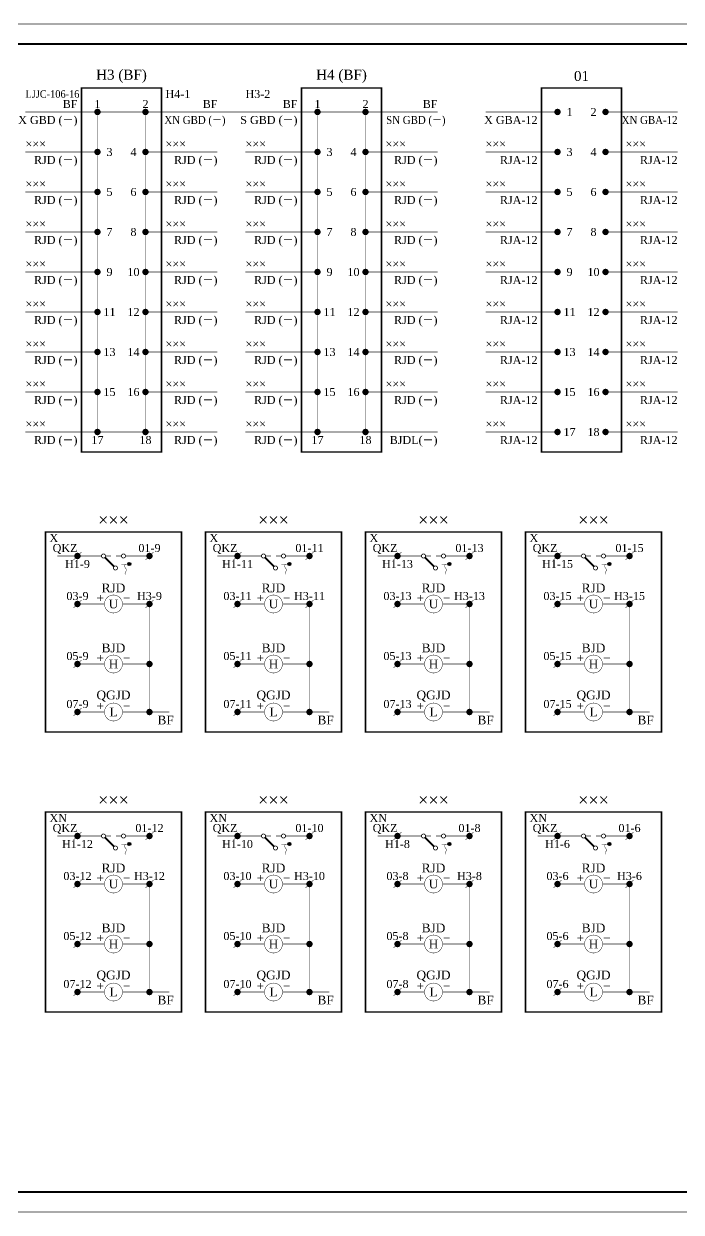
# Model space of a CAD drawing. Extents: x -400 to 380, y -110 to 187.
# Drawn here: x -254.4 to -90.1, y -110.1 to 187.1 of the extents above; entities that cross this region are included whole.
import ezdxf
from ezdxf.enums import TextEntityAlignment as Align

# ---------------------------------------------------------------- set-up
doc = ezdxf.new("R2010")
doc.units = 0
doc.header["$LTSCALE"] = 3
doc.header["$MEASUREMENT"] = 0
doc.linetypes.add('DASHED', pattern=[0.75, 0.5, -0.25])
doc.layers.get('0').update_dxf_attribs({"linetype": 'CONTINUOUS'})
doc.styles.add('CHINESE', font='TIMES.TTF')

msp = doc.modelspace()

# ---------------------------------------------------------------- linework, layer by layer
at = {"color": 8}
for points, const_width in [([(-400, -110), (380, -110), (380, 187), (-400, 187)], 0.1), ([(-375, -105), (375, -105), (375, 182), (-375, 182)], 0.5)]:
    msp.add_lwpolyline(points, close=True, dxfattribs=dict(at, const_width=const_width))
at = {"color": 8, "linetype": 'DASHED', "const_width": 0.4}
for points in [[(-240, 80), (-220, 80), (-220, 171), (-240, 171)], [(-185, 80), (-165, 80), (-165, 171), (-185, 171)], [(-125, 80), (-105, 80), (-105, 171), (-125, 171)], [(-249, 10), (-215, 10), (-215, 60), (-249, 60)], [(-209, 10), (-175, 10), (-175, 60), (-209, 60)], [(-169, 10), (-135, 10), (-135, 60), (-169, 60)], [(-129, 10), (-95, 10), (-95, 60), (-129, 60)], [(-249, -60), (-215, -60), (-215, -10), (-249, -10)], [(-209, -60), (-175, -60), (-175, -10), (-209, -10)], [(-169, -60), (-135, -60), (-135, -10), (-169, -10)], [(-129, -60), (-95, -60), (-95, -10), (-129, -10)]]:
    msp.add_lwpolyline(points, close=True, dxfattribs=at)
at = {"color": 8, "linetype": 'DASHED', "const_width": 0.1}
for points in [[(-236, 165), (-254, 165)], [(-224, 165), (-236, 165)], [(-236, 165), (-236, 85)], [(-202.5, 165), (-224, 165)], [(-224, 85), (-224, 165)], [(-181, 165), (-202.5, 165)], [(-181, 165), (-181, 85)], [(-169, 165), (-181, 165)], [(-151, 165), (-169, 165)], [(-169, 85), (-169, 165)], [(-121, 165), (-139, 165)], [(-91, 165), (-109, 165)], [(-236, 155), (-254, 155)], [(-206, 155), (-224, 155)], [(-181, 155), (-199, 155)], [(-151, 155), (-169, 155)], [(-121, 155), (-139, 155)], [(-91, 155), (-109, 155)], [(-236, 145), (-254, 145)], [(-206, 145), (-224, 145)], [(-181, 145), (-199, 145)], [(-151, 145), (-169, 145)], [(-121, 145), (-139, 145)], [(-91, 145), (-109, 145)], [(-236, 135), (-254, 135)], [(-206, 135), (-224, 135)], [(-181, 135), (-199, 135)], [(-151, 135), (-169, 135)], [(-121, 135), (-139, 135)], [(-91, 135), (-109, 135)], [(-236, 125), (-254, 125)], [(-206, 125), (-224, 125)], [(-181, 125), (-199, 125)], [(-151, 125), (-169, 125)], [(-121, 125), (-139, 125)], [(-91, 125), (-109, 125)], [(-236, 115), (-254, 115)], [(-206, 115), (-224, 115)], [(-181, 115), (-199, 115)], [(-151, 115), (-169, 115)], [(-121, 115), (-139, 115)], [(-91, 115), (-109, 115)], [(-236, 105), (-254, 105)], [(-206, 105), (-224, 105)], [(-181, 105), (-199, 105)], [(-151, 105), (-169, 105)], [(-121, 105), (-139, 105)], [(-91, 105), (-109, 105)], [(-236, 95), (-254, 95)], [(-206, 95), (-224, 95)], [(-181, 95), (-199, 95)], [(-151, 95), (-169, 95)], [(-121, 95), (-139, 95)], [(-91, 95), (-109, 95)], [(-236, 85), (-254, 85)], [(-236, 85), (-224, 85)], [(-206, 85), (-224, 85)], [(-181, 85), (-199, 85)], [(-181, 85), (-169, 85)], [(-121, 85), (-139, 85)], [(-91, 85), (-109, 85)], [(-235, 54), (-246, 54)], [(-223, 54), (-229, 54)], [(-195, 54), (-206, 54)], [(-183, 54), (-189, 54)], [(-155, 54), (-166, 54)], [(-143, 54), (-149, 54)], [(-115, 54), (-126, 54)], [(-103, 54), (-109, 54)], [(-234.25, 42), (-241, 42)], [(-223, 15), (-223, 42), (-229.75, 42)], [(-194.25, 42), (-201, 42)], [(-183, 15), (-183, 42), (-189.75, 42)], [(-154.25, 42), (-161, 42)], [(-143, 15), (-143, 42), (-149.75, 42)], [(-114.25, 42), (-121, 42)], [(-103, 15), (-103, 42), (-109.75, 42)], [(-234.25, 27), (-241, 27)], [(-223, 27), (-229.75, 27)], [(-194.25, 27), (-201, 27)], [(-183, 27), (-189.75, 27)], [(-154.25, 27), (-161, 27)], [(-143, 27), (-149.75, 27)], [(-114.25, 27), (-121, 27)], [(-103, 27), (-109.75, 27)], [(-234.25, 15), (-241, 15)], [(-218, 15), (-229.75, 15)], [(-194.25, 15), (-201, 15)], [(-178, 15), (-189.75, 15)], [(-154.25, 15), (-161, 15)], [(-138, 15), (-149.75, 15)], [(-114.25, 15), (-121, 15)], [(-98, 15), (-109.75, 15)], [(-235, -16), (-246, -16)], [(-223, -16), (-229, -16)], [(-195, -16), (-206, -16)], [(-183, -16), (-189, -16)], [(-155, -16), (-166, -16)], [(-143, -16), (-149, -16)], [(-115, -16), (-126, -16)], [(-103, -16), (-109, -16)], [(-234.25, -28), (-241, -28)], [(-223, -55), (-223, -28), (-229.75, -28)], [(-194.25, -28), (-201, -28)], [(-183, -55), (-183, -28), (-189.75, -28)], [(-154.25, -28), (-161, -28)], [(-143, -55), (-143, -28), (-149.75, -28)], [(-114.25, -28), (-121, -28)], [(-103, -55), (-103, -28), (-109.75, -28)], [(-234.25, -43), (-241, -43)], [(-223, -43), (-229.75, -43)], [(-194.25, -43), (-201, -43)], [(-183, -43), (-189.75, -43)], [(-154.25, -43), (-161, -43)], [(-143, -43), (-149.75, -43)], [(-114.25, -43), (-121, -43)], [(-103, -43), (-109.75, -43)], [(-234.25, -55), (-241, -55)], [(-218, -55), (-229.75, -55)], [(-194.25, -55), (-201, -55)], [(-178, -55), (-189.75, -55)], [(-154.25, -55), (-161, -55)], [(-138, -55), (-149.75, -55)], [(-114.25, -55), (-121, -55)], [(-98, -55), (-109.75, -55)]]:
    msp.add_lwpolyline(points, dxfattribs=at)
at = {"color": 8}
for points, const_width in [([(-236.4, 165, 1), (-235.6, 165, 1)], 0.8), ([(-224.4, 165, 1), (-223.6, 165, 1)], 0.8), ([(-181.4, 165, 1), (-180.6, 165, 1)], 0.8), ([(-169.4, 165, 1), (-168.6, 165, 1)], 0.8), ([(-236.4, 155, 1), (-235.6, 155, 1)], 0.8), ([(-224.4, 155, 1), (-223.6, 155, 1)], 0.8), ([(-181.4, 155, 1), (-180.6, 155, 1)], 0.8), ([(-169.4, 155, 1), (-168.6, 155, 1)], 0.8), ([(-121.4, 155, 1), (-120.6, 155, 1)], 0.8), ([(-109.4, 155, 1), (-108.6, 155, 1)], 0.8), ([(-236.4, 145, 1), (-235.6, 145, 1)], 0.8), ([(-224.4, 145, 1), (-223.6, 145, 1)], 0.8), ([(-181.4, 145, 1), (-180.6, 145, 1)], 0.8), ([(-169.4, 145, 1), (-168.6, 145, 1)], 0.8), ([(-121.4, 145, 1), (-120.6, 145, 1)], 0.8), ([(-109.4, 145, 1), (-108.6, 145, 1)], 0.8), ([(-236.4, 135, 1), (-235.6, 135, 1)], 0.8), ([(-224.4, 135, 1), (-223.6, 135, 1)], 0.8), ([(-181.4, 135, 1), (-180.6, 135, 1)], 0.8), ([(-169.4, 135, 1), (-168.6, 135, 1)], 0.8), ([(-121.4, 135, 1), (-120.6, 135, 1)], 0.8), ([(-109.4, 135, 1), (-108.6, 135, 1)], 0.8), ([(-236.4, 125, 1), (-235.6, 125, 1)], 0.8), ([(-224.4, 125, 1), (-223.6, 125, 1)], 0.8), ([(-181.4, 125, 1), (-180.6, 125, 1)], 0.8), ([(-169.4, 125, 1), (-168.6, 125, 1)], 0.8), ([(-121.4, 125, 1), (-120.6, 125, 1)], 0.8), ([(-109.4, 125, 1), (-108.6, 125, 1)], 0.8), ([(-236.4, 115, 1), (-235.6, 115, 1)], 0.8), ([(-224.4, 115, 1), (-223.6, 115, 1)], 0.8), ([(-181.4, 115, 1), (-180.6, 115, 1)], 0.8), ([(-169.4, 115, 1), (-168.6, 115, 1)], 0.8), ([(-121.4, 115, 1), (-120.6, 115, 1)], 0.8), ([(-109.4, 115, 1), (-108.6, 115, 1)], 0.8), ([(-236.4, 105, 1), (-235.6, 105, 1)], 0.8), ([(-224.4, 105, 1), (-223.6, 105, 1)], 0.8), ([(-181.4, 105, 1), (-180.6, 105, 1)], 0.8), ([(-169.4, 105, 1), (-168.6, 105, 1)], 0.8), ([(-121.4, 105, 1), (-120.6, 105, 1)], 0.8), ([(-109.4, 105, 1), (-108.6, 105, 1)], 0.8), ([(-236.4, 95, 1), (-235.6, 95, 1)], 0.8), ([(-224.4, 95, 1), (-223.6, 95, 1)], 0.8), ([(-181.4, 95, 1), (-180.6, 95, 1)], 0.8), ([(-169.4, 95, 1), (-168.6, 95, 1)], 0.8), ([(-121.4, 95, 1), (-120.6, 95, 1)], 0.8), ([(-109.4, 95, 1), (-108.6, 95, 1)], 0.8), ([(-236.4, 85, 1), (-235.6, 85, 1)], 0.8), ([(-224.4, 85, 1), (-223.6, 85, 1)], 0.8), ([(-181.4, 85, 1), (-180.6, 85, 1)], 0.8), ([(-169.4, 85, 1), (-168.6, 85, 1)], 0.8), ([(-121.4, 85, 1), (-120.6, 85, 1)], 0.8), ([(-109.4, 85, 1), (-108.6, 85, 1)], 0.8), ([(-241.4, 54, 1), (-240.6, 54, 1)], 0.8), ([(-234, 54, -1), (-235, 54, -1)], 0.2), ([(-229, 54, -1), (-230, 54, -1)], 0.2), ([(-223.4, 54, 1), (-222.6, 54, 1)], 0.8), ([(-201.4, 54, 1), (-200.6, 54, 1)], 0.8), ([(-194, 54, -1), (-195, 54, -1)], 0.2), ([(-189, 54, -1), (-190, 54, -1)], 0.2), ([(-183.4, 54, 1), (-182.6, 54, 1)], 0.8), ([(-161.4, 54, 1), (-160.6, 54, 1)], 0.8), ([(-154, 54, -1), (-155, 54, -1)], 0.2), ([(-149, 54, -1), (-150, 54, -1)], 0.2), ([(-143.4, 54, 1), (-142.6, 54, 1)], 0.8), ([(-121.4, 54, 1), (-120.6, 54, 1)], 0.8), ([(-114, 54, -1), (-115, 54, -1)], 0.2), ([(-109, 54, -1), (-110, 54, -1)], 0.2), ([(-103.4, 54, 1), (-102.6, 54, 1)], 0.8), ([(-231, 51, -1), (-232, 51, -1)], 0.2), ([(-228.24, 52, 1), (-227.84, 52, 1)], 0.4), ([(-191, 51, -1), (-192, 51, -1)], 0.2), ([(-188.24, 52, 1), (-187.84, 52, 1)], 0.4), ([(-151, 51, -1), (-152, 51, -1)], 0.2), ([(-148.24, 52, 1), (-147.84, 52, 1)], 0.4), ([(-111, 51, -1), (-112, 51, -1)], 0.2), ([(-108.24, 52, 1), (-107.84, 52, 1)], 0.4), ([(-241.4, 42, 1), (-240.6, 42, 1)], 0.8), ([(-223.4, 42, 1), (-222.6, 42, 1)], 0.8), ([(-201.4, 42, 1), (-200.6, 42, 1)], 0.8), ([(-183.4, 42, 1), (-182.6, 42, 1)], 0.8), ([(-161.4, 42, 1), (-160.6, 42, 1)], 0.8), ([(-143.4, 42, 1), (-142.6, 42, 1)], 0.8), ([(-121.4, 42, 1), (-120.6, 42, 1)], 0.8), ([(-103.4, 42, 1), (-102.6, 42, 1)], 0.8), ([(-241.4, 27, 1), (-240.6, 27, 1)], 0.8), ([(-223.4, 27, 1), (-222.6, 27, 1)], 0.8), ([(-201.4, 27, 1), (-200.6, 27, 1)], 0.8), ([(-183.4, 27, 1), (-182.6, 27, 1)], 0.8), ([(-161.4, 27, 1), (-160.6, 27, 1)], 0.8), ([(-143.4, 27, 1), (-142.6, 27, 1)], 0.8), ([(-121.4, 27, 1), (-120.6, 27, 1)], 0.8), ([(-103.4, 27, 1), (-102.6, 27, 1)], 0.8), ([(-241.4, 15, 1), (-240.6, 15, 1)], 0.8), ([(-223.4, 15, 1), (-222.6, 15, 1)], 0.8), ([(-201.4, 15, 1), (-200.6, 15, 1)], 0.8), ([(-183.4, 15, 1), (-182.6, 15, 1)], 0.8), ([(-161.4, 15, 1), (-160.6, 15, 1)], 0.8), ([(-143.4, 15, 1), (-142.6, 15, 1)], 0.8), ([(-121.4, 15, 1), (-120.6, 15, 1)], 0.8), ([(-103.4, 15, 1), (-102.6, 15, 1)], 0.8), ([(-241.4, -16, 1), (-240.6, -16, 1)], 0.8), ([(-234, -16, -1), (-235, -16, -1)], 0.2), ([(-229, -16, -1), (-230, -16, -1)], 0.2), ([(-228.24, -18, 1), (-227.84, -18, 1)], 0.4), ([(-223.4, -16, 1), (-222.6, -16, 1)], 0.8), ([(-201.4, -16, 1), (-200.6, -16, 1)], 0.8), ([(-194, -16, -1), (-195, -16, -1)], 0.2), ([(-189, -16, -1), (-190, -16, -1)], 0.2), ([(-188.24, -18, 1), (-187.84, -18, 1)], 0.4), ([(-183.4, -16, 1), (-182.6, -16, 1)], 0.8), ([(-161.4, -16, 1), (-160.6, -16, 1)], 0.8), ([(-154, -16, -1), (-155, -16, -1)], 0.2), ([(-149, -16, -1), (-150, -16, -1)], 0.2), ([(-148.24, -18, 1), (-147.84, -18, 1)], 0.4), ([(-143.4, -16, 1), (-142.6, -16, 1)], 0.8), ([(-121.4, -16, 1), (-120.6, -16, 1)], 0.8), ([(-114, -16, -1), (-115, -16, -1)], 0.2), ([(-109, -16, -1), (-110, -16, -1)], 0.2), ([(-108.24, -18, 1), (-107.84, -18, 1)], 0.4), ([(-103.4, -16, 1), (-102.6, -16, 1)], 0.8), ([(-231, -19, -1), (-232, -19, -1)], 0.2), ([(-191, -19, -1), (-192, -19, -1)], 0.2), ([(-151, -19, -1), (-152, -19, -1)], 0.2), ([(-111, -19, -1), (-112, -19, -1)], 0.2), ([(-241.4, -28, 1), (-240.6, -28, 1)], 0.8), ([(-223.4, -28, 1), (-222.6, -28, 1)], 0.8), ([(-201.4, -28, 1), (-200.6, -28, 1)], 0.8), ([(-183.4, -28, 1), (-182.6, -28, 1)], 0.8), ([(-161.4, -28, 1), (-160.6, -28, 1)], 0.8), ([(-143.4, -28, 1), (-142.6, -28, 1)], 0.8), ([(-121.4, -28, 1), (-120.6, -28, 1)], 0.8), ([(-103.4, -28, 1), (-102.6, -28, 1)], 0.8), ([(-241.4, -43, 1), (-240.6, -43, 1)], 0.8), ([(-223.4, -43, 1), (-222.6, -43, 1)], 0.8), ([(-201.4, -43, 1), (-200.6, -43, 1)], 0.8), ([(-183.4, -43, 1), (-182.6, -43, 1)], 0.8), ([(-161.4, -43, 1), (-160.6, -43, 1)], 0.8), ([(-143.4, -43, 1), (-142.6, -43, 1)], 0.8), ([(-121.4, -43, 1), (-120.6, -43, 1)], 0.8), ([(-103.4, -43, 1), (-102.6, -43, 1)], 0.8), ([(-241.4, -55, 1), (-240.6, -55, 1)], 0.8), ([(-223.4, -55, 1), (-222.6, -55, 1)], 0.8), ([(-201.4, -55, 1), (-200.6, -55, 1)], 0.8), ([(-183.4, -55, 1), (-182.6, -55, 1)], 0.8), ([(-161.4, -55, 1), (-160.6, -55, 1)], 0.8), ([(-143.4, -55, 1), (-142.6, -55, 1)], 0.8), ([(-121.4, -55, 1), (-120.6, -55, 1)], 0.8), ([(-103.4, -55, 1), (-102.6, -55, 1)], 0.8)]:
    msp.add_lwpolyline(points, format="xyb", close=True, dxfattribs=dict(at, const_width=const_width))
at = {"color": 8, "linetype": 'Continuous', "const_width": 0.8}
for points in [[(-121.4, 165, 1), (-120.6, 165, 1)], [(-109.4, 165, 1), (-108.6, 165, 1)]]:
    msp.add_lwpolyline(points, format="xyb", close=True, dxfattribs=at)
at = {"color": 8, "linetype": 'Continuous', "const_width": 0.1}
msp.add_lwpolyline([(-151, 85), (-169, 85)], dxfattribs=at)
at = {"color": 8}
for points, const_width in [([(-242, 53), (-240, 55)], 0.1), ([(-234.15, 53.65), (-231.85, 51.35)], 0.5), ([(-232.6, 54), (-234, 54)], 0.1), ([(-230, 54), (-231.4, 54)], 0.1), ([(-224, 53), (-222, 55)], 0.1), ([(-202, 53), (-200, 55)], 0.1), ([(-194.15, 53.65), (-191.85, 51.35)], 0.5), ([(-192.6, 54), (-194, 54)], 0.1), ([(-190, 54), (-191.4, 54)], 0.1), ([(-184, 53), (-182, 55)], 0.1), ([(-162, 53), (-160, 55)], 0.1), ([(-154.15, 53.65), (-151.85, 51.35)], 0.5), ([(-152.6, 54), (-154, 54)], 0.1), ([(-150, 54), (-151.4, 54)], 0.1), ([(-144, 53), (-142, 55)], 0.1), ([(-122, 53), (-120, 55)], 0.1), ([(-114.15, 53.65), (-111.85, 51.35)], 0.5), ([(-112.6, 54), (-114, 54)], 0.1), ([(-110, 54), (-111.4, 54)], 0.1), ([(-104, 53), (-102, 55)], 0.1), ([(-230, 51.99), (-228, 51.99)], 0.1), ([(-190, 51.99), (-188, 51.99)], 0.1), ([(-150, 51.99), (-148, 51.99)], 0.1), ([(-110, 51.99), (-108, 51.99)], 0.1), ([(-242, 41), (-240, 43)], 0.1), ([(-224, 41), (-222, 43)], 0.1), ([(-202, 41), (-200, 43)], 0.1), ([(-184, 41), (-182, 43)], 0.1), ([(-162, 41), (-160, 43)], 0.1), ([(-144, 41), (-142, 43)], 0.1), ([(-122, 41), (-120, 43)], 0.1), ([(-104, 41), (-102, 43)], 0.1), ([(-242, 26), (-240, 28)], 0.1), ([(-202, 26), (-200, 28)], 0.1), ([(-162, 26), (-160, 28)], 0.1), ([(-122, 26), (-120, 28)], 0.1), ([(-242, 14), (-240, 16)], 0.1), ([(-202, 14), (-200, 16)], 0.1), ([(-162, 14), (-160, 16)], 0.1), ([(-122, 14), (-120, 16)], 0.1), ([(-242, -17), (-240, -15)], 0.1), ([(-234.15, -16.35), (-231.85, -18.65)], 0.5), ([(-232.6, -16), (-234, -16)], 0.1), ([(-230, -16), (-231.4, -16)], 0.1), ([(-224, -17), (-222, -15)], 0.1), ([(-202, -17), (-200, -15)], 0.1), ([(-194.15, -16.35), (-191.85, -18.65)], 0.5), ([(-192.6, -16), (-194, -16)], 0.1), ([(-190, -16), (-191.4, -16)], 0.1), ([(-184, -17), (-182, -15)], 0.1), ([(-162, -17), (-160, -15)], 0.1), ([(-154.15, -16.35), (-151.85, -18.65)], 0.5), ([(-152.6, -16), (-154, -16)], 0.1), ([(-150, -16), (-151.4, -16)], 0.1), ([(-144, -17), (-142, -15)], 0.1), ([(-122, -17), (-120, -15)], 0.1), ([(-114.15, -16.35), (-111.85, -18.65)], 0.5), ([(-112.6, -16), (-114, -16)], 0.1), ([(-110, -16), (-111.4, -16)], 0.1), ([(-104, -17), (-102, -15)], 0.1), ([(-230, -18.01), (-228, -18.01)], 0.1), ([(-190, -18.01), (-188, -18.01)], 0.1), ([(-150, -18.01), (-148, -18.01)], 0.1), ([(-110, -18.01), (-108, -18.01)], 0.1), ([(-242, -29), (-240, -27)], 0.1), ([(-224, -29), (-222, -27)], 0.1), ([(-202, -29), (-200, -27)], 0.1), ([(-184, -29), (-182, -27)], 0.1), ([(-162, -29), (-160, -27)], 0.1), ([(-144, -29), (-142, -27)], 0.1), ([(-122, -29), (-120, -27)], 0.1), ([(-104, -29), (-102, -27)], 0.1), ([(-242, -44), (-240, -42)], 0.1), ([(-202, -44), (-200, -42)], 0.1), ([(-162, -44), (-160, -42)], 0.1), ([(-122, -44), (-120, -42)], 0.1), ([(-242, -56), (-240, -54)], 0.1), ([(-202, -56), (-200, -54)], 0.1), ([(-162, -56), (-160, -54)], 0.1), ([(-122, -56), (-120, -54)], 0.1)]:
    msp.add_lwpolyline(points, dxfattribs=dict(at, const_width=const_width))
at = {"color": 8, "const_width": 0.1}
for points in [[(-229, 51.97, 0.408543), (-229, 50.99, -0.408829), (-229, 49.99, 0.408325), (-229, 49.44, -2.291341)], [(-189, 51.97, 0.408543), (-189, 50.99, -0.408829), (-189, 49.99, 0.408325), (-189, 49.44, -2.291341)], [(-149, 51.97, 0.408543), (-149, 50.99, -0.408829), (-149, 49.99, 0.408325), (-149, 49.44, -2.291341)], [(-109, 51.97, 0.408543), (-109, 50.99, -0.408829), (-109, 49.99, 0.408325), (-109, 49.44, -2.291341)], [(-229, -18.03, 0.408543), (-229, -19.01, -0.408829), (-229, -20.01, 0.408325), (-229, -20.56, -2.291341)], [(-189, -18.03, 0.408543), (-189, -19.01, -0.408829), (-189, -20.01, 0.408325), (-189, -20.56, -2.291341)], [(-149, -18.03, 0.408543), (-149, -19.01, -0.408829), (-149, -20.01, 0.408325), (-149, -20.56, -2.291341)], [(-109, -18.03, 0.408543), (-109, -19.01, -0.408829), (-109, -20.01, 0.408325), (-109, -20.56, -2.291341)]]:
    msp.add_lwpolyline(points, format="xyb", dxfattribs=at)
at = {"color": 8, "linetype": 'DASHED', "const_width": 0.1}
for points in [[(-234.25, 42, 1), (-229.75, 42, 1)], [(-194.25, 42, 1), (-189.75, 42, 1)], [(-154.25, 42, 1), (-149.75, 42, 1)], [(-114.25, 42, 1), (-109.75, 42, 1)], [(-234.25, 27, 1), (-229.75, 27, 1)], [(-194.25, 27, 1), (-189.75, 27, 1)], [(-154.25, 27, 1), (-149.75, 27, 1)], [(-114.25, 27, 1), (-109.75, 27, 1)], [(-234.25, 15, 1), (-229.75, 15, 1)], [(-194.25, 15, 1), (-189.75, 15, 1)], [(-154.25, 15, 1), (-149.75, 15, 1)], [(-114.25, 15, 1), (-109.75, 15, 1)], [(-234.25, -28, 1), (-229.75, -28, 1)], [(-194.25, -28, 1), (-189.75, -28, 1)], [(-154.25, -28, 1), (-149.75, -28, 1)], [(-114.25, -28, 1), (-109.75, -28, 1)], [(-234.25, -43, 1), (-229.75, -43, 1)], [(-194.25, -43, 1), (-189.75, -43, 1)], [(-154.25, -43, 1), (-149.75, -43, 1)], [(-114.25, -43, 1), (-109.75, -43, 1)], [(-234.25, -55, 1), (-229.75, -55, 1)], [(-194.25, -55, 1), (-189.75, -55, 1)], [(-154.25, -55, 1), (-149.75, -55, 1)], [(-114.25, -55, 1), (-109.75, -55, 1)]]:
    msp.add_lwpolyline(points, format="xyb", close=True, dxfattribs=at)
at = {"color": 8}
for centre in [(-228.04, 52), (-188.04, 52), (-148.04, 52), (-108.04, 52), (-228.04, -18), (-188.04, -18), (-148.04, -18), (-108.04, -18)]:
    msp.add_circle(centre, 0.396, dxfattribs=at)

# ---------------------------------------------------------------- texts
at = {"color": 8, "linetype": 'Continuous', "style": 'CHINESE'}
for s, height, p in [('H3 (BF)', 2.5, (-230, 174)), ('H4 (BF)', 2.5, (-175, 174)), ('01', 2.5, (-115, 174)), ('2', 2, (-169, 167)), ('1', 2, (-118, 165)), ('2', 2, (-112, 165))]:
    msp.add_text(s, height=height, dxfattribs=at).set_placement(p, align=Align.MIDDLE)
at = {"color": 8, "linetype": 'Continuous', "style": 'CHINESE', "width": 0.9}
msp.add_text('LJJC-106-16', height=1.9, dxfattribs=at).set_placement((-254, 169.5), align=Align.MIDDLE_LEFT)
at = {"color": 8, "linetype": 'Continuous', "style": 'CHINESE'}
for s, p in [('H4-1', (-219, 169.5)), ('H3-2', (-199, 169.5))]:
    msp.add_text(s, height=2, dxfattribs=at).set_placement(p, align=Align.MIDDLE_LEFT)
for s, p in [('BF', (-241, 167)), ('BF', (-206, 167)), ('BF', (-186, 167)), ('BF', (-151, 167)), ('X GBA-12', (-126, 163)), ('BJDL(－)', (-151, 83))]:
    msp.add_text(s, height=2, dxfattribs=at).set_placement(p, align=Align.MIDDLE_RIGHT)
at = {"color": 8, "style": 'CHINESE'}
for s, height, p in [('1', 2, (-236, 167)), ('2', 2, (-224, 167)), ('1', 2, (-181, 167)), ('3', 2, (-233, 155)), ('4', 2, (-227, 155)), ('3', 2, (-178, 155)), ('4', 2, (-172, 155)), ('3', 2, (-118, 155)), ('4', 2, (-112, 155)), ('5', 2, (-233, 145)), ('6', 2, (-227, 145)), ('5', 2, (-178, 145)), ('6', 2, (-172, 145)), ('5', 2, (-118, 145)), ('6', 2, (-112, 145)), ('7', 2, (-233, 135)), ('8', 2, (-227, 135)), ('7', 2, (-178, 135)), ('8', 2, (-172, 135)), ('7', 2, (-118, 135)), ('8', 2, (-112, 135)), ('9', 2, (-233, 125)), ('10', 2, (-227, 125)), ('9', 2, (-178, 125)), ('10', 2, (-172, 125)), ('9', 2, (-118, 125)), ('10', 2, (-112, 125)), ('11', 2, (-233, 115)), ('12', 2, (-227, 115)), ('11', 2, (-178, 115)), ('12', 2, (-172, 115)), ('11', 2, (-118, 115)), ('12', 2, (-112, 115)), ('13', 2, (-233, 105)), ('14', 2, (-227, 105)), ('13', 2, (-178, 105)), ('14', 2, (-172, 105)), ('13', 2, (-118, 105)), ('14', 2, (-112, 105)), ('15', 2, (-233, 95)), ('16', 2, (-227, 95)), ('15', 2, (-178, 95)), ('16', 2, (-172, 95)), ('15', 2, (-118, 95)), ('16', 2, (-112, 95)), ('17', 2, (-236, 83)), ('18', 2, (-224, 83)), ('17', 2, (-181, 83)), ('18', 2, (-169, 83)), ('17', 2, (-118, 85)), ('18', 2, (-112, 85)), ('×××', 3, (-232, 63)), ('×××', 3, (-192, 63)), ('×××', 3, (-152, 63)), ('×××', 3, (-112, 63)), ('01-9', 2, (-223, 56)), ('01-11', 2, (-183, 56)), ('01-13', 2, (-143, 56)), ('01-15', 2, (-103, 56)), ('H1-9', 2, (-241, 52)), ('H1-11', 2, (-201, 52)), ('H1-13', 2, (-161, 52)), ('H1-15', 2, (-121, 52)), ('03-9', 2, (-241, 44)), ('RJD', 2.2, (-232, 46)), ('H3-9', 2, (-223, 44)), ('03-11', 2, (-201, 44)), ('RJD', 2.2, (-192, 46)), ('H3-11', 2, (-183, 44)), ('03-13', 2, (-161, 44)), ('RJD', 2.2, (-152, 46)), ('H3-13', 2, (-143, 44)), ('03-15', 2, (-121, 44)), ('RJD', 2.2, (-112, 46)), ('H3-15', 2, (-103, 44)), ('＋        －', 1.5, (-232, 43.5)), ('U', 2.2, (-232, 42)), ('＋        －', 1.5, (-192, 43.5)), ('U', 2.2, (-192, 42)), ('＋        －', 1.5, (-152, 43.5)), ('U', 2.2, (-152, 42)), ('＋        －', 1.5, (-112, 43.5)), ('U', 2.2, (-112, 42)), ('05-9', 2, (-241, 29)), ('BJD', 2.2, (-232, 31)), ('05-11', 2, (-201, 29)), ('BJD', 2.2, (-192, 31)), ('05-13', 2, (-161, 29)), ('BJD', 2.2, (-152, 31)), ('05-15', 2, (-121, 29)), ('BJD', 2.2, (-112, 31)), ('＋        －', 1.5, (-232, 28.5)), ('H', 2.2, (-232, 27)), ('＋        －', 1.5, (-192, 28.5)), ('H', 2.2, (-192, 27)), ('＋        －', 1.5, (-152, 28.5)), ('H', 2.2, (-152, 27)), ('＋        －', 1.5, (-112, 28.5)), ('H', 2.2, (-112, 27)), ('07-9', 2, (-241, 17)), ('QGJD', 2.2, (-232, 19)), ('07-11', 2, (-201, 17)), ('QGJD', 2.2, (-192, 19)), ('07-13', 2, (-161, 17)), ('QGJD', 2.2, (-152, 19)), ('07-15', 2, (-121, 17)), ('QGJD', 2.2, (-112, 19)), ('＋        －', 1.5, (-232, 16.5)), ('L', 2.2, (-232, 15)), ('＋        －', 1.5, (-192, 16.5)), ('L', 2.2, (-192, 15)), ('＋        －', 1.5, (-152, 16.5)), ('L', 2.2, (-152, 15)), ('＋        －', 1.5, (-112, 16.5)), ('L', 2.2, (-112, 15)), ('×××', 3, (-232, -7)), ('×××', 3, (-192, -7)), ('×××', 3, (-152, -7)), ('×××', 3, (-112, -7)), ('01-12', 2, (-223, -14)), ('01-10', 2, (-183, -14)), ('01-8', 2, (-143, -14)), ('01-6', 2, (-103, -14)), ('H1-12', 2, (-241, -18)), ('H1-10', 2, (-201, -18)), ('H1-8', 2, (-161, -18)), ('H1-6', 2, (-121, -18)), ('RJD', 2.2, (-232, -24)), ('RJD', 2.2, (-192, -24)), ('RJD', 2.2, (-152, -24)), ('RJD', 2.2, (-112, -24)), ('03-12', 2, (-241, -26)), ('＋        －', 1.5, (-232, -26.5)), ('H3-12', 2, (-223, -26)), ('03-10', 2, (-201, -26)), ('＋        －', 1.5, (-192, -26.5)), ('H3-10', 2, (-183, -26)), ('03-8', 2, (-161, -26)), ('＋        －', 1.5, (-152, -26.5)), ('H3-8', 2, (-143, -26)), ('03-6', 2, (-121, -26)), ('＋        －', 1.5, (-112, -26.5)), ('H3-6', 2, (-103, -26)), ('U', 2.2, (-232, -28)), ('U', 2.2, (-192, -28)), ('U', 2.2, (-152, -28)), ('U', 2.2, (-112, -28)), ('BJD', 2.2, (-232, -39)), ('BJD', 2.2, (-192, -39)), ('BJD', 2.2, (-152, -39)), ('BJD', 2.2, (-112, -39)), ('05-12', 2, (-241, -41)), ('＋        －', 1.5, (-232, -41.5)), ('05-10', 2, (-201, -41)), ('＋        －', 1.5, (-192, -41.5)), ('05-8', 2, (-161, -41)), ('＋        －', 1.5, (-152, -41.5)), ('05-6', 2, (-121, -41)), ('＋        －', 1.5, (-112, -41.5)), ('H', 2.2, (-232, -43)), ('H', 2.2, (-192, -43)), ('H', 2.2, (-152, -43)), ('H', 2.2, (-112, -43)), ('QGJD', 2.2, (-232, -51)), ('QGJD', 2.2, (-192, -51)), ('QGJD', 2.2, (-152, -51)), ('QGJD', 2.2, (-112, -51)), ('07-12', 2, (-241, -53)), ('＋        －', 1.5, (-232, -53.5)), ('07-10', 2, (-201, -53)), ('＋        －', 1.5, (-192, -53.5)), ('07-8', 2, (-161, -53)), ('＋        －', 1.5, (-152, -53.5)), ('07-6', 2, (-121, -53)), ('＋        －', 1.5, (-112, -53.5)), ('L', 2.2, (-232, -55)), ('L', 2.2, (-192, -55)), ('L', 2.2, (-152, -55)), ('L', 2.2, (-112, -55))]:
    msp.add_text(s, height=height, dxfattribs=at).set_placement(p, align=Align.MIDDLE)
for s, p in [('X GBD (－)', (-241, 163)), ('S GBD (－)', (-186, 163)), ('RJD (－)', (-241, 153)), ('RJD (－)', (-206, 153)), ('RJD (－)', (-186, 153)), ('RJD (－)', (-151, 153)), ('RJA-12', (-126, 153)), ('RJA-12', (-91, 153)), ('RJD (－)', (-241, 143)), ('RJD (－)', (-206, 143)), ('RJD (－)', (-186, 143)), ('RJD (－)', (-151, 143)), ('RJA-12', (-126, 143)), ('RJA-12', (-91, 143)), ('RJD (－)', (-241, 133)), ('RJD (－)', (-206, 133)), ('RJD (－)', (-186, 133)), ('RJD (－)', (-151, 133)), ('RJA-12', (-126, 133)), ('RJA-12', (-91, 133)), ('RJD (－)', (-241, 123)), ('RJD (－)', (-206, 123)), ('RJD (－)', (-186, 123)), ('RJD (－)', (-151, 123)), ('RJA-12', (-126, 123)), ('RJA-12', (-91, 123)), ('RJD (－)', (-241, 113)), ('RJD (－)', (-206, 113)), ('RJD (－)', (-186, 113)), ('RJD (－)', (-151, 113)), ('RJA-12', (-126, 113)), ('RJA-12', (-91, 113)), ('RJD (－)', (-241, 103)), ('RJD (－)', (-206, 103)), ('RJD (－)', (-186, 103)), ('RJD (－)', (-151, 103)), ('RJA-12', (-126, 103)), ('RJA-12', (-91, 103)), ('RJD (－)', (-241, 93)), ('RJD (－)', (-206, 93)), ('RJD (－)', (-186, 93)), ('RJD (－)', (-151, 93)), ('RJA-12', (-126, 93)), ('RJA-12', (-91, 93)), ('RJD (－)', (-241, 83)), ('RJD (－)', (-206, 83)), ('RJD (－)', (-186, 83)), ('RJA-12', (-126, 83)), ('RJA-12', (-91, 83)), ('QKZ', (-241, 56)), ('QKZ', (-201, 56)), ('QKZ', (-161, 56)), ('QKZ', (-121, 56)), ('QKZ', (-241, -14)), ('QKZ', (-201, -14)), ('QKZ', (-161, -14)), ('QKZ', (-121, -14))]:
    msp.add_text(s, height=2, dxfattribs=at).set_placement(p, align=Align.MIDDLE_RIGHT)
at = {"color": 8, "style": 'CHINESE', "width": 0.9}
msp.add_text('XN GBD (－)', height=2, dxfattribs=at).set_placement((-204, 163), align=Align.MIDDLE_RIGHT)
at = {"color": 8, "linetype": 'Continuous', "style": 'CHINESE', "width": 0.9}
for s, p in [('SN GBD (－)', (-149, 163)), ('XN GBA-12', (-91, 163))]:
    msp.add_text(s, height=2, dxfattribs=at).set_placement(p, align=Align.MIDDLE_RIGHT)
at = {"color": 8, "style": 'CHINESE'}
for s, height, p in [('×××', 2, (-254, 157)), ('×××', 2, (-219, 157)), ('×××', 2, (-199, 157)), ('×××', 2, (-164, 157)), ('×××', 2, (-139, 157)), ('×××', 2, (-104, 157)), ('×××', 2, (-254, 147)), ('×××', 2, (-219, 147)), ('×××', 2, (-199, 147)), ('×××', 2, (-164, 147)), ('×××', 2, (-139, 147)), ('×××', 2, (-104, 147)), ('×××', 2, (-254, 137)), ('×××', 2, (-219, 137)), ('×××', 2, (-199, 137)), ('×××', 2, (-164, 137)), ('×××', 2, (-139, 137)), ('×××', 2, (-104, 137)), ('×××', 2, (-254, 127)), ('×××', 2, (-219, 127)), ('×××', 2, (-199, 127)), ('×××', 2, (-164, 127)), ('×××', 2, (-139, 127)), ('×××', 2, (-104, 127)), ('×××', 2, (-254, 117)), ('×××', 2, (-219, 117)), ('×××', 2, (-199, 117)), ('×××', 2, (-164, 117)), ('×××', 2, (-139, 117)), ('×××', 2, (-104, 117)), ('×××', 2, (-254, 107)), ('×××', 2, (-219, 107)), ('×××', 2, (-199, 107)), ('×××', 2, (-164, 107)), ('×××', 2, (-139, 107)), ('×××', 2, (-104, 107)), ('×××', 2, (-254, 97)), ('×××', 2, (-219, 97)), ('×××', 2, (-199, 97)), ('×××', 2, (-164, 97)), ('×××', 2, (-139, 97)), ('×××', 2, (-104, 97)), ('×××', 2, (-254, 87)), ('×××', 2, (-219, 87)), ('×××', 2, (-199, 87)), ('×××', 2, (-139, 87)), ('×××', 2, (-104, 87)), ('X', 2, (-248, 58.5)), ('X', 2, (-208, 58.5)), ('X', 2, (-168, 58.5)), ('X', 2, (-128, 58.5)), ('BF', 2.2, (-221, 13)), ('BF', 2.2, (-181, 13)), ('BF', 2.2, (-141, 13)), ('BF', 2.2, (-101, 13)), ('XN', 2, (-248, -11.5)), ('XN', 2, (-208, -11.5)), ('XN', 2, (-168, -11.5)), ('XN', 2, (-128, -11.5)), ('BF', 2.2, (-221, -57)), ('BF', 2.2, (-181, -57)), ('BF', 2.2, (-141, -57)), ('BF', 2.2, (-101, -57))]:
    msp.add_text(s, height=height, dxfattribs=at).set_placement(p, align=Align.MIDDLE_LEFT)

doc.saveas('drawing.dxf')
